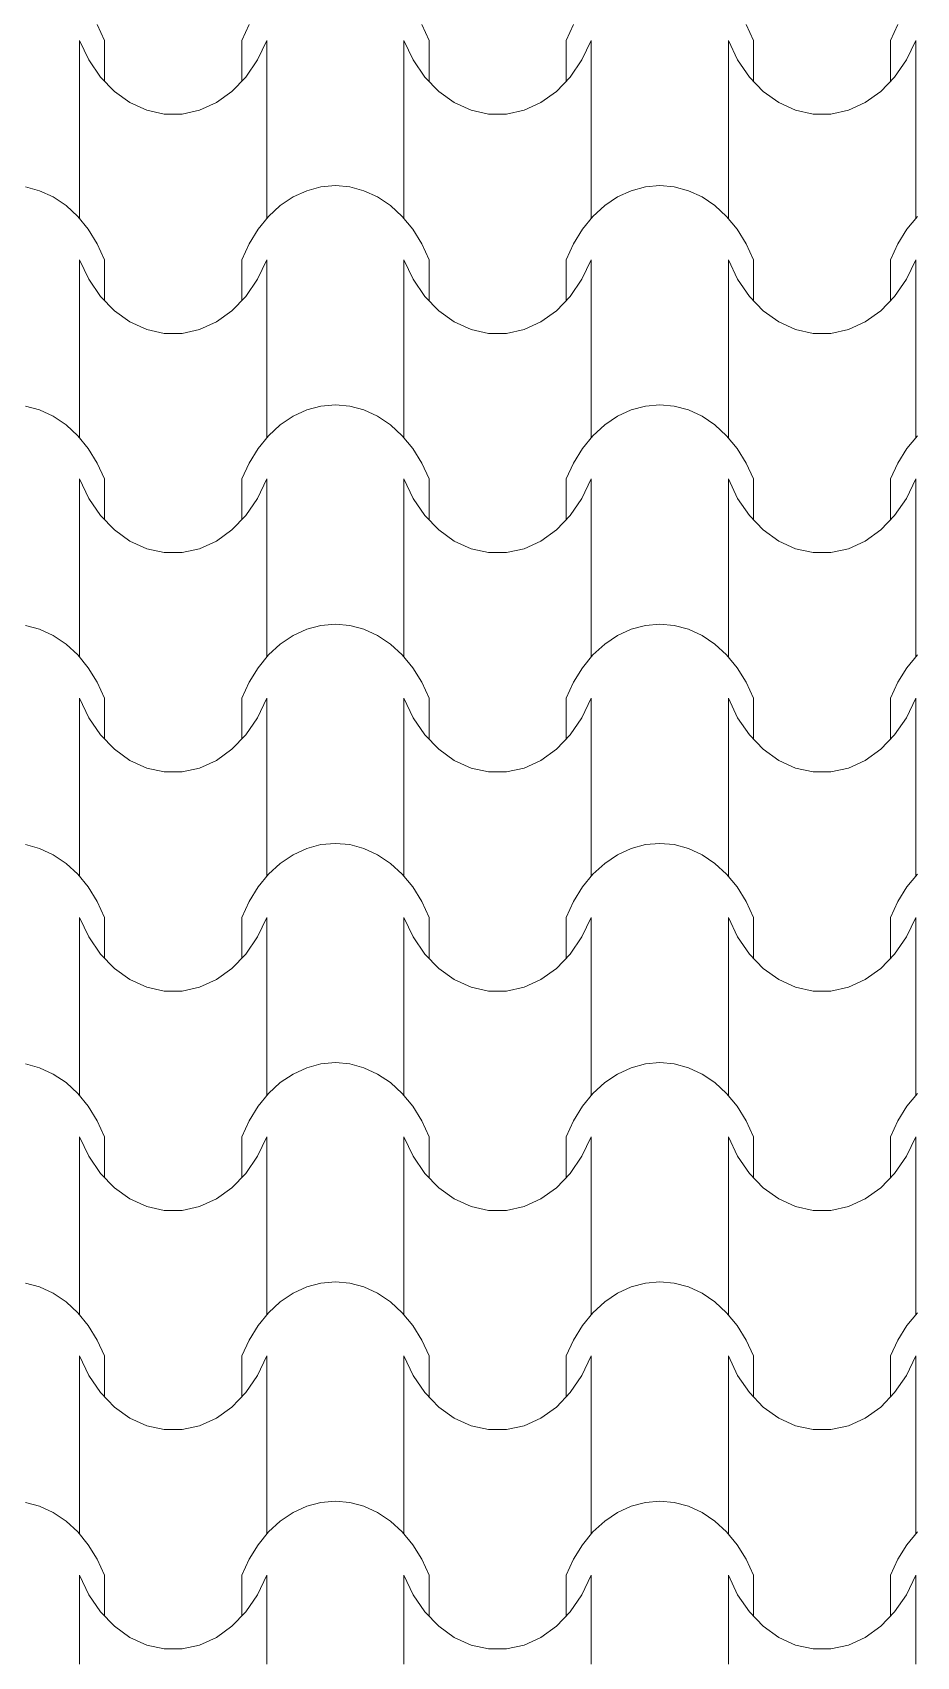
# Model space of a CAD drawing. Header units: millimetres. Extents: x 42452 to 2852333, y -419346 to 834876.
# Drawn here: x 2626026 to 2627867, y 662416 to 665796 of the extents above; entities that cross this region are included whole.
import ezdxf

# ---------------------------------------------------------------- set-up
doc = ezdxf.new("R2010")
doc.units = ezdxf.units.MM
doc.layers.add('M-2 keramitin shtrixi_Ном._пера__21_Pen_No__1', color=7, linetype='Continuous', lineweight=15)
doc.layers.add('memar', color=7, linetype='Continuous', lineweight=25)

# ---------------------------------------------------------------- blocks, each defined once
blk = doc.blocks.new('*X17')
at = {"layer": 'M-2 keramitin shtrixi_Ном._пера__21_Pen_No__1', "color": 7, "linetype": 'Continuous', "lineweight": 15}
for p, q in [((-260178.2, -1354019.4), (-260162.9, -1354052.6)), ((-259877.4, -1354052.6), (-259862.1, -1354019.4)), ((-259502.6, -1354019.4), (-259487.4, -1354052.6)), ((-259201.8, -1354052.6), (-259186.5, -1354019.4)), ((-258827.1, -1354019.4), (-258811.8, -1354052.6)), ((-258526.3, -1354052.6), (-258511, -1354019.4)), ((-260215.2, -1354237.7), (-260215.2, -1354052.6)), ((-260195.9, -1354093.1), (-260215.2, -1354052.6)), ((-260162.9, -1354137.7), (-260162.9, -1354052.6)), ((-259877.4, -1354137.7), (-259877.4, -1354052.6)), ((-259825.1, -1354052.6), (-259844.5, -1354093.1)), ((-259825.1, -1354237.7), (-259825.1, -1354052.6)), ((-259539.6, -1354237.7), (-259539.6, -1354052.6)), ((-259520.3, -1354093.1), (-259539.6, -1354052.6)), ((-259487.4, -1354137.7), (-259487.4, -1354052.6)), ((-259201.8, -1354137.7), (-259201.8, -1354052.6)), ((-259149.6, -1354052.6), (-259168.9, -1354093.1)), ((-259149.6, -1354237.7), (-259149.6, -1354052.6)), ((-258864.1, -1354237.7), (-258864.1, -1354052.6)), ((-258844.7, -1354093.1), (-258864.1, -1354052.6)), ((-258811.8, -1354137.7), (-258811.8, -1354052.6)), ((-258526.3, -1354137.7), (-258526.3, -1354052.6)), ((-258474, -1354052.6), (-258493.3, -1354093.1)), ((-258474, -1354237.7), (-258474, -1354052.6)), ((-260171.4, -1354128.8), (-260195.9, -1354093.1)), ((-259844.5, -1354093.1), (-259868.9, -1354128.8)), ((-259495.9, -1354128.8), (-259520.3, -1354093.1)), ((-259168.9, -1354093.1), (-259193.3, -1354128.8)), ((-258820.3, -1354128.8), (-258844.7, -1354093.1)), ((-258493.3, -1354093.1), (-258517.8, -1354128.8)), ((-260142.6, -1354158.8), (-260171.4, -1354128.8)), ((-260110.3, -1354182), (-260142.6, -1354158.8)), ((-259897.7, -1354158.8), (-259930, -1354182)), ((-259868.9, -1354128.8), (-259897.7, -1354158.8)), ((-259467.1, -1354158.8), (-259495.9, -1354128.8)), ((-259434.7, -1354182), (-259467.1, -1354158.8)), ((-259222.1, -1354158.8), (-259254.5, -1354182)), ((-259193.3, -1354128.8), (-259222.1, -1354158.8)), ((-258791.5, -1354158.8), (-258820.3, -1354128.8)), ((-258759.1, -1354182), (-258791.5, -1354158.8)), ((-258546.6, -1354158.8), (-258578.9, -1354182)), ((-258517.8, -1354128.8), (-258546.6, -1354158.8)), ((-260075.3, -1354197.9), (-260110.3, -1354182)), ((-259930, -1354182), (-259965, -1354197.9)), ((-259399.7, -1354197.9), (-259434.7, -1354182)), ((-259254.5, -1354182), (-259289.5, -1354197.9)), ((-258724.2, -1354197.9), (-258759.1, -1354182)), ((-258578.9, -1354182), (-258613.9, -1354197.9)), ((-260038.7, -1354205.9), (-260075.3, -1354197.9)), ((-260020.2, -1354205.9), (-260038.7, -1354205.9)), ((-260001.6, -1354205.9), (-260020.2, -1354205.9)), ((-259965, -1354197.9), (-260001.6, -1354205.9)), ((-259363.2, -1354205.9), (-259399.7, -1354197.9)), ((-259344.6, -1354205.9), (-259363.2, -1354205.9)), ((-259326, -1354205.9), (-259344.6, -1354205.9)), ((-259289.5, -1354197.9), (-259326, -1354205.9)), ((-258687.6, -1354205.9), (-258724.2, -1354197.9)), ((-258669, -1354205.9), (-258687.6, -1354205.9)), ((-258650.5, -1354205.9), (-258669, -1354205.9)), ((-258613.9, -1354197.9), (-258650.5, -1354205.9)), ((-260215.2, -1354422.8), (-260215.2, -1354237.7)), ((-259825.1, -1354422.8), (-259825.1, -1354237.7)), ((-259539.6, -1354422.8), (-259539.6, -1354237.7)), ((-259149.6, -1354422.8), (-259149.6, -1354237.7)), ((-258864.1, -1354422.8), (-258864.1, -1354237.7)), ((-258474, -1354422.8), (-258474, -1354237.7)), ((-260327.8, -1354357.3), (-260298.3, -1354365.3)), ((-259742, -1354365.3), (-259712.5, -1354357.3)), ((-259712.5, -1354357.3), (-259682.4, -1354354.6)), ((-259682.4, -1354354.6), (-259652.3, -1354357.3)), ((-259652.3, -1354357.3), (-259622.8, -1354365.3)), ((-259066.4, -1354365.3), (-259036.9, -1354357.3)), ((-259036.9, -1354357.3), (-259006.8, -1354354.6)), ((-259006.8, -1354354.6), (-258976.7, -1354357.3)), ((-258976.7, -1354357.3), (-258947.2, -1354365.3)), ((-260298.3, -1354365.3), (-260269.9, -1354378.4)), ((-260269.9, -1354378.4), (-260243.3, -1354396.3)), ((-260243.3, -1354396.3), (-260218.8, -1354418.9)), ((-259821.5, -1354418.9), (-259797.1, -1354396.3)), ((-259797.1, -1354396.3), (-259770.4, -1354378.4)), ((-259770.4, -1354378.4), (-259742, -1354365.3)), ((-259622.8, -1354365.3), (-259594.4, -1354378.4)), ((-259594.4, -1354378.4), (-259567.7, -1354396.3)), ((-259567.7, -1354396.3), (-259543.2, -1354418.9)), ((-259146, -1354418.9), (-259121.5, -1354396.3)), ((-259121.5, -1354396.3), (-259094.8, -1354378.4)), ((-259094.8, -1354378.4), (-259066.4, -1354365.3)), ((-258947.2, -1354365.3), (-258918.8, -1354378.4)), ((-258918.8, -1354378.4), (-258892.1, -1354396.3)), ((-258892.1, -1354396.3), (-258867.6, -1354418.9)), ((-260218.8, -1354418.9), (-260196.9, -1354445.5)), ((-259843.4, -1354445.5), (-259821.5, -1354418.9)), ((-259543.2, -1354418.9), (-259521.4, -1354445.5)), ((-259167.8, -1354445.5), (-259146, -1354418.9)), ((-258867.6, -1354418.9), (-258845.8, -1354445.5)), ((-258492.2, -1354445.5), (-258470.4, -1354418.9)), ((-260196.9, -1354445.5), (-260178.2, -1354475.7)), ((-259862.1, -1354475.7), (-259843.4, -1354445.5)), ((-259521.4, -1354445.5), (-259502.6, -1354475.7)), ((-259186.5, -1354475.7), (-259167.8, -1354445.5)), ((-258845.8, -1354445.5), (-258827.1, -1354475.7)), ((-258511, -1354475.7), (-258492.2, -1354445.5)), ((-260178.2, -1354475.7), (-260162.9, -1354509)), ((-259877.4, -1354509), (-259862.1, -1354475.7)), ((-259502.6, -1354475.7), (-259487.4, -1354509)), ((-259201.8, -1354509), (-259186.5, -1354475.7)), ((-258827.1, -1354475.7), (-258811.8, -1354509)), ((-258526.3, -1354509), (-258511, -1354475.7)), ((-260215.2, -1354694), (-260215.2, -1354509)), ((-260195.9, -1354549.5), (-260215.2, -1354509)), ((-260162.9, -1354594), (-260162.9, -1354509)), ((-259877.4, -1354594), (-259877.4, -1354509)), ((-259825.1, -1354509), (-259844.5, -1354549.5)), ((-259825.1, -1354694), (-259825.1, -1354509)), ((-259539.6, -1354694), (-259539.6, -1354509)), ((-259520.3, -1354549.5), (-259539.6, -1354509)), ((-259487.4, -1354594), (-259487.4, -1354509)), ((-259201.8, -1354594), (-259201.8, -1354509)), ((-259149.6, -1354509), (-259168.9, -1354549.5)), ((-259149.6, -1354694), (-259149.6, -1354509)), ((-258864.1, -1354694), (-258864.1, -1354509)), ((-258844.7, -1354549.5), (-258864.1, -1354509)), ((-258811.8, -1354594), (-258811.8, -1354509)), ((-258526.3, -1354594), (-258526.3, -1354509)), ((-258474, -1354509), (-258493.3, -1354549.5)), ((-258474, -1354694), (-258474, -1354509)), ((-260171.4, -1354585.2), (-260195.9, -1354549.5)), ((-259844.5, -1354549.5), (-259868.9, -1354585.2)), ((-259495.9, -1354585.2), (-259520.3, -1354549.5)), ((-259168.9, -1354549.5), (-259193.3, -1354585.2)), ((-258820.3, -1354585.2), (-258844.7, -1354549.5)), ((-258493.3, -1354549.5), (-258517.8, -1354585.2)), ((-260142.6, -1354615.1), (-260171.4, -1354585.2)), ((-259868.9, -1354585.2), (-259897.7, -1354615.1)), ((-259467.1, -1354615.1), (-259495.9, -1354585.2)), ((-259193.3, -1354585.2), (-259222.1, -1354615.1)), ((-258791.5, -1354615.1), (-258820.3, -1354585.2)), ((-258517.8, -1354585.2), (-258546.6, -1354615.1)), ((-260110.3, -1354638.3), (-260142.6, -1354615.1)), ((-259897.7, -1354615.1), (-259930, -1354638.3)), ((-259434.7, -1354638.3), (-259467.1, -1354615.1)), ((-259222.1, -1354615.1), (-259254.5, -1354638.3)), ((-258759.1, -1354638.3), (-258791.5, -1354615.1)), ((-258546.6, -1354615.1), (-258578.9, -1354638.3)), ((-260075.3, -1354654.2), (-260110.3, -1354638.3)), ((-260038.7, -1354662.3), (-260075.3, -1354654.2)), ((-260020.2, -1354662.3), (-260038.7, -1354662.3)), ((-260001.6, -1354662.3), (-260020.2, -1354662.3)), ((-259965, -1354654.2), (-260001.6, -1354662.3)), ((-259930, -1354638.3), (-259965, -1354654.2)), ((-259399.7, -1354654.2), (-259434.7, -1354638.3)), ((-259363.2, -1354662.3), (-259399.7, -1354654.2)), ((-259344.6, -1354662.3), (-259363.2, -1354662.3)), ((-259326, -1354662.3), (-259344.6, -1354662.3)), ((-259289.5, -1354654.2), (-259326, -1354662.3)), ((-259254.5, -1354638.3), (-259289.5, -1354654.2)), ((-258724.2, -1354654.2), (-258759.1, -1354638.3)), ((-258687.6, -1354662.3), (-258724.2, -1354654.2)), ((-258669, -1354662.3), (-258687.6, -1354662.3)), ((-258650.5, -1354662.3), (-258669, -1354662.3)), ((-258613.9, -1354654.2), (-258650.5, -1354662.3)), ((-258578.9, -1354638.3), (-258613.9, -1354654.2)), ((-260215.2, -1354879.1), (-260215.2, -1354694)), ((-259825.1, -1354879.1), (-259825.1, -1354694)), ((-259539.6, -1354879.1), (-259539.6, -1354694)), ((-259149.6, -1354879.1), (-259149.6, -1354694)), ((-258864.1, -1354879.1), (-258864.1, -1354694)), ((-258474, -1354879.1), (-258474, -1354694)), ((-260327.8, -1354813.7), (-260298.3, -1354821.6)), ((-260298.3, -1354821.6), (-260269.9, -1354834.7)), ((-260269.9, -1354834.7), (-260243.3, -1354852.7)), ((-259797.1, -1354852.7), (-259770.4, -1354834.7)), ((-259770.4, -1354834.7), (-259742, -1354821.6)), ((-259742, -1354821.6), (-259712.5, -1354813.7)), ((-259712.5, -1354813.7), (-259682.4, -1354811)), ((-259682.4, -1354811), (-259652.3, -1354813.7)), ((-259652.3, -1354813.7), (-259622.8, -1354821.6)), ((-259622.8, -1354821.6), (-259594.4, -1354834.7)), ((-259594.4, -1354834.7), (-259567.7, -1354852.7)), ((-259121.5, -1354852.7), (-259094.8, -1354834.7)), ((-259094.8, -1354834.7), (-259066.4, -1354821.6)), ((-259066.4, -1354821.6), (-259036.9, -1354813.7)), ((-259036.9, -1354813.7), (-259006.8, -1354811)), ((-259006.8, -1354811), (-258976.7, -1354813.7)), ((-258976.7, -1354813.7), (-258947.2, -1354821.6)), ((-258947.2, -1354821.6), (-258918.8, -1354834.7)), ((-258918.8, -1354834.7), (-258892.1, -1354852.7)), ((-260243.3, -1354852.7), (-260218.8, -1354875.2)), ((-259821.5, -1354875.2), (-259797.1, -1354852.7)), ((-259567.7, -1354852.7), (-259543.2, -1354875.2)), ((-259146, -1354875.2), (-259121.5, -1354852.7)), ((-258892.1, -1354852.7), (-258867.6, -1354875.2)), ((-260218.8, -1354875.2), (-260196.9, -1354901.8)), ((-260196.9, -1354901.8), (-260178.2, -1354932.1)), ((-259862.1, -1354932.1), (-259843.4, -1354901.8)), ((-259843.4, -1354901.8), (-259821.5, -1354875.2)), ((-259543.2, -1354875.2), (-259521.4, -1354901.8)), ((-259521.4, -1354901.8), (-259502.6, -1354932.1)), ((-259186.5, -1354932.1), (-259167.8, -1354901.8)), ((-259167.8, -1354901.8), (-259146, -1354875.2)), ((-258867.6, -1354875.2), (-258845.8, -1354901.8)), ((-258845.8, -1354901.8), (-258827.1, -1354932.1)), ((-258511, -1354932.1), (-258492.2, -1354901.8)), ((-258492.2, -1354901.8), (-258470.4, -1354875.2)), ((-260178.2, -1354932.1), (-260162.9, -1354965.3)), ((-259877.4, -1354965.3), (-259862.1, -1354932.1)), ((-259502.6, -1354932.1), (-259487.4, -1354965.3)), ((-259201.8, -1354965.3), (-259186.5, -1354932.1)), ((-258827.1, -1354932.1), (-258811.8, -1354965.3)), ((-258526.3, -1354965.3), (-258511, -1354932.1)), ((-260215.2, -1355150.4), (-260215.2, -1354965.3)), ((-260195.9, -1355005.8), (-260215.2, -1354965.3)), ((-260162.9, -1355050.4), (-260162.9, -1354965.3)), ((-259877.4, -1355050.4), (-259877.4, -1354965.3)), ((-259825.1, -1354965.3), (-259844.5, -1355005.8)), ((-259825.1, -1355150.4), (-259825.1, -1354965.3)), ((-259539.6, -1355150.4), (-259539.6, -1354965.3)), ((-259520.3, -1355005.8), (-259539.6, -1354965.3)), ((-259487.4, -1355050.4), (-259487.4, -1354965.3)), ((-259201.8, -1355050.4), (-259201.8, -1354965.3)), ((-259149.6, -1354965.3), (-259168.9, -1355005.8)), ((-259149.6, -1355150.4), (-259149.6, -1354965.3)), ((-258864.1, -1355150.4), (-258864.1, -1354965.3)), ((-258844.7, -1355005.8), (-258864.1, -1354965.3)), ((-258811.8, -1355050.4), (-258811.8, -1354965.3)), ((-258526.3, -1355050.4), (-258526.3, -1354965.3)), ((-258474, -1354965.3), (-258493.3, -1355005.8)), ((-258474, -1355150.4), (-258474, -1354965.3)), ((-260171.4, -1355041.5), (-260195.9, -1355005.8)), ((-259844.5, -1355005.8), (-259868.9, -1355041.5)), ((-259495.9, -1355041.5), (-259520.3, -1355005.8)), ((-259168.9, -1355005.8), (-259193.3, -1355041.5)), ((-258820.3, -1355041.5), (-258844.7, -1355005.8)), ((-258493.3, -1355005.8), (-258517.8, -1355041.5)), ((-260142.6, -1355071.5), (-260171.4, -1355041.5)), ((-260110.3, -1355094.7), (-260142.6, -1355071.5)), ((-259897.7, -1355071.5), (-259930, -1355094.7)), ((-259868.9, -1355041.5), (-259897.7, -1355071.5)), ((-259467.1, -1355071.5), (-259495.9, -1355041.5)), ((-259434.7, -1355094.7), (-259467.1, -1355071.5)), ((-259222.1, -1355071.5), (-259254.5, -1355094.7)), ((-259193.3, -1355041.5), (-259222.1, -1355071.5)), ((-258791.5, -1355071.5), (-258820.3, -1355041.5)), ((-258759.1, -1355094.7), (-258791.5, -1355071.5)), ((-258546.6, -1355071.5), (-258578.9, -1355094.7)), ((-258517.8, -1355041.5), (-258546.6, -1355071.5)), ((-260075.3, -1355110.6), (-260110.3, -1355094.7)), ((-259930, -1355094.7), (-259965, -1355110.6)), ((-259399.7, -1355110.6), (-259434.7, -1355094.7)), ((-259254.5, -1355094.7), (-259289.5, -1355110.6)), ((-258724.2, -1355110.6), (-258759.1, -1355094.7)), ((-258578.9, -1355094.7), (-258613.9, -1355110.6)), ((-260038.7, -1355118.6), (-260075.3, -1355110.6)), ((-260020.2, -1355118.6), (-260038.7, -1355118.6)), ((-260001.6, -1355118.6), (-260020.2, -1355118.6)), ((-259965, -1355110.6), (-260001.6, -1355118.6)), ((-259363.2, -1355118.6), (-259399.7, -1355110.6)), ((-259344.6, -1355118.6), (-259363.2, -1355118.6)), ((-259326, -1355118.6), (-259344.6, -1355118.6)), ((-259289.5, -1355110.6), (-259326, -1355118.6)), ((-258687.6, -1355118.6), (-258724.2, -1355110.6)), ((-258669, -1355118.6), (-258687.6, -1355118.6)), ((-258650.5, -1355118.6), (-258669, -1355118.6)), ((-258613.9, -1355110.6), (-258650.5, -1355118.6)), ((-260215.2, -1355335.5), (-260215.2, -1355150.4)), ((-259825.1, -1355335.5), (-259825.1, -1355150.4)), ((-259539.6, -1355335.5), (-259539.6, -1355150.4)), ((-259149.6, -1355335.5), (-259149.6, -1355150.4)), ((-258864.1, -1355335.5), (-258864.1, -1355150.4)), ((-258474, -1355335.5), (-258474, -1355150.4)), ((-260327.8, -1355270), (-260298.3, -1355278)), ((-259742, -1355278), (-259712.5, -1355270)), ((-259712.5, -1355270), (-259682.4, -1355267.3)), ((-259682.4, -1355267.3), (-259652.3, -1355270)), ((-259652.3, -1355270), (-259622.8, -1355278)), ((-259066.4, -1355278), (-259036.9, -1355270)), ((-259036.9, -1355270), (-259006.8, -1355267.3)), ((-259006.8, -1355267.3), (-258976.7, -1355270)), ((-258976.7, -1355270), (-258947.2, -1355278)), ((-260298.3, -1355278), (-260269.9, -1355291.1)), ((-260269.9, -1355291.1), (-260243.3, -1355309)), ((-260243.3, -1355309), (-260218.8, -1355331.6)), ((-259821.5, -1355331.6), (-259797.1, -1355309)), ((-259797.1, -1355309), (-259770.4, -1355291.1)), ((-259770.4, -1355291.1), (-259742, -1355278)), ((-259622.8, -1355278), (-259594.4, -1355291.1)), ((-259594.4, -1355291.1), (-259567.7, -1355309)), ((-259567.7, -1355309), (-259543.2, -1355331.6)), ((-259146, -1355331.6), (-259121.5, -1355309)), ((-259121.5, -1355309), (-259094.8, -1355291.1)), ((-259094.8, -1355291.1), (-259066.4, -1355278)), ((-258947.2, -1355278), (-258918.8, -1355291.1)), ((-258918.8, -1355291.1), (-258892.1, -1355309)), ((-258892.1, -1355309), (-258867.6, -1355331.6)), ((-260218.8, -1355331.6), (-260196.9, -1355358.2)), ((-259843.4, -1355358.2), (-259821.5, -1355331.6)), ((-259543.2, -1355331.6), (-259521.4, -1355358.2)), ((-259167.8, -1355358.2), (-259146, -1355331.6)), ((-258867.6, -1355331.6), (-258845.8, -1355358.2)), ((-258492.2, -1355358.2), (-258470.4, -1355331.6)), ((-260196.9, -1355358.2), (-260178.2, -1355388.4)), ((-259862.1, -1355388.4), (-259843.4, -1355358.2)), ((-259521.4, -1355358.2), (-259502.6, -1355388.4)), ((-259186.5, -1355388.4), (-259167.8, -1355358.2)), ((-258845.8, -1355358.2), (-258827.1, -1355388.4)), ((-258511, -1355388.4), (-258492.2, -1355358.2)), ((-260178.2, -1355388.4), (-260162.9, -1355421.7)), ((-259877.4, -1355421.7), (-259862.1, -1355388.4)), ((-259502.6, -1355388.4), (-259487.4, -1355421.7)), ((-259201.8, -1355421.7), (-259186.5, -1355388.4)), ((-258827.1, -1355388.4), (-258811.8, -1355421.7)), ((-258526.3, -1355421.7), (-258511, -1355388.4)), ((-260215.2, -1355606.7), (-260215.2, -1355421.7)), ((-260195.9, -1355462.2), (-260215.2, -1355421.7)), ((-260162.9, -1355506.7), (-260162.9, -1355421.7)), ((-259877.4, -1355506.7), (-259877.4, -1355421.7)), ((-259825.1, -1355421.7), (-259844.5, -1355462.2)), ((-259825.1, -1355606.7), (-259825.1, -1355421.7)), ((-259539.6, -1355606.7), (-259539.6, -1355421.7)), ((-259520.3, -1355462.2), (-259539.6, -1355421.7)), ((-259487.4, -1355506.7), (-259487.4, -1355421.7)), ((-259201.8, -1355506.7), (-259201.8, -1355421.7)), ((-259149.6, -1355421.7), (-259168.9, -1355462.2)), ((-259149.6, -1355606.7), (-259149.6, -1355421.7)), ((-258864.1, -1355606.7), (-258864.1, -1355421.7)), ((-258844.7, -1355462.2), (-258864.1, -1355421.7)), ((-258811.8, -1355506.7), (-258811.8, -1355421.7)), ((-258526.3, -1355506.7), (-258526.3, -1355421.7)), ((-258474, -1355421.7), (-258493.3, -1355462.2)), ((-258474, -1355606.7), (-258474, -1355421.7)), ((-260171.4, -1355497.9), (-260195.9, -1355462.2)), ((-259844.5, -1355462.2), (-259868.9, -1355497.9)), ((-259495.9, -1355497.9), (-259520.3, -1355462.2)), ((-259168.9, -1355462.2), (-259193.3, -1355497.9)), ((-258820.3, -1355497.9), (-258844.7, -1355462.2)), ((-258493.3, -1355462.2), (-258517.8, -1355497.9)), ((-260142.6, -1355527.8), (-260171.4, -1355497.9)), ((-259868.9, -1355497.9), (-259897.7, -1355527.8)), ((-259467.1, -1355527.8), (-259495.9, -1355497.9)), ((-259193.3, -1355497.9), (-259222.1, -1355527.8)), ((-258791.5, -1355527.8), (-258820.3, -1355497.9)), ((-258517.8, -1355497.9), (-258546.6, -1355527.8)), ((-260110.3, -1355551), (-260142.6, -1355527.8)), ((-259897.7, -1355527.8), (-259930, -1355551)), ((-259434.7, -1355551), (-259467.1, -1355527.8)), ((-259222.1, -1355527.8), (-259254.5, -1355551)), ((-258759.1, -1355551), (-258791.5, -1355527.8)), ((-258546.6, -1355527.8), (-258578.9, -1355551)), ((-260075.3, -1355566.9), (-260110.3, -1355551)), ((-260038.7, -1355575), (-260075.3, -1355566.9)), ((-260020.2, -1355575), (-260038.7, -1355575)), ((-260001.6, -1355575), (-260020.2, -1355575)), ((-259965, -1355566.9), (-260001.6, -1355575)), ((-259930, -1355551), (-259965, -1355566.9)), ((-259399.7, -1355566.9), (-259434.7, -1355551)), ((-259363.2, -1355575), (-259399.7, -1355566.9)), ((-259344.6, -1355575), (-259363.2, -1355575)), ((-259326, -1355575), (-259344.6, -1355575)), ((-259289.5, -1355566.9), (-259326, -1355575)), ((-259254.5, -1355551), (-259289.5, -1355566.9)), ((-258724.2, -1355566.9), (-258759.1, -1355551)), ((-258687.6, -1355575), (-258724.2, -1355566.9)), ((-258669, -1355575), (-258687.6, -1355575)), ((-258650.5, -1355575), (-258669, -1355575)), ((-258613.9, -1355566.9), (-258650.5, -1355575)), ((-258578.9, -1355551), (-258613.9, -1355566.9)), ((-260215.2, -1355791.8), (-260215.2, -1355606.7)), ((-259825.1, -1355791.8), (-259825.1, -1355606.7)), ((-259539.6, -1355791.8), (-259539.6, -1355606.7)), ((-259149.6, -1355791.8), (-259149.6, -1355606.7)), ((-258864.1, -1355791.8), (-258864.1, -1355606.7)), ((-258474, -1355791.8), (-258474, -1355606.7)), ((-260327.8, -1355726.4), (-260298.3, -1355734.3)), ((-260298.3, -1355734.3), (-260269.9, -1355747.4)), ((-260269.9, -1355747.4), (-260243.3, -1355765.4)), ((-259797.1, -1355765.4), (-259770.4, -1355747.4)), ((-259770.4, -1355747.4), (-259742, -1355734.3)), ((-259742, -1355734.3), (-259712.5, -1355726.4)), ((-259712.5, -1355726.4), (-259682.4, -1355723.7)), ((-259682.4, -1355723.7), (-259652.3, -1355726.4)), ((-259652.3, -1355726.4), (-259622.8, -1355734.3)), ((-259622.8, -1355734.3), (-259594.4, -1355747.4)), ((-259594.4, -1355747.4), (-259567.7, -1355765.4)), ((-259121.5, -1355765.4), (-259094.8, -1355747.4)), ((-259094.8, -1355747.4), (-259066.4, -1355734.3)), ((-259066.4, -1355734.3), (-259036.9, -1355726.4)), ((-259036.9, -1355726.4), (-259006.8, -1355723.7)), ((-259006.8, -1355723.7), (-258976.7, -1355726.4)), ((-258976.7, -1355726.4), (-258947.2, -1355734.3)), ((-258947.2, -1355734.3), (-258918.8, -1355747.4)), ((-258918.8, -1355747.4), (-258892.1, -1355765.4)), ((-260243.3, -1355765.4), (-260218.8, -1355787.9)), ((-259821.5, -1355787.9), (-259797.1, -1355765.4)), ((-259567.7, -1355765.4), (-259543.2, -1355787.9)), ((-259146, -1355787.9), (-259121.5, -1355765.4)), ((-258892.1, -1355765.4), (-258867.6, -1355787.9)), ((-260218.8, -1355787.9), (-260196.9, -1355814.5)), ((-260196.9, -1355814.5), (-260178.2, -1355844.8)), ((-259862.1, -1355844.8), (-259843.4, -1355814.5)), ((-259843.4, -1355814.5), (-259821.5, -1355787.9)), ((-259543.2, -1355787.9), (-259521.4, -1355814.5)), ((-259521.4, -1355814.5), (-259502.6, -1355844.8)), ((-259186.5, -1355844.8), (-259167.8, -1355814.5)), ((-259167.8, -1355814.5), (-259146, -1355787.9)), ((-258867.6, -1355787.9), (-258845.8, -1355814.5)), ((-258845.8, -1355814.5), (-258827.1, -1355844.8)), ((-258511, -1355844.8), (-258492.2, -1355814.5)), ((-258492.2, -1355814.5), (-258470.4, -1355787.9)), ((-260178.2, -1355844.8), (-260162.9, -1355878)), ((-259877.4, -1355878), (-259862.1, -1355844.8)), ((-259502.6, -1355844.8), (-259487.4, -1355878)), ((-259201.8, -1355878), (-259186.5, -1355844.8)), ((-258827.1, -1355844.8), (-258811.8, -1355878)), ((-258526.3, -1355878), (-258511, -1355844.8)), ((-260215.2, -1356063.1), (-260215.2, -1355878)), ((-260195.9, -1355918.5), (-260215.2, -1355878)), ((-260162.9, -1355963.1), (-260162.9, -1355878)), ((-259877.4, -1355963.1), (-259877.4, -1355878)), ((-259825.1, -1355878), (-259844.5, -1355918.5)), ((-259825.1, -1356063.1), (-259825.1, -1355878)), ((-259539.6, -1356063.1), (-259539.6, -1355878)), ((-259520.3, -1355918.5), (-259539.6, -1355878)), ((-259487.4, -1355963.1), (-259487.4, -1355878)), ((-259201.8, -1355963.1), (-259201.8, -1355878)), ((-259149.6, -1355878), (-259168.9, -1355918.5)), ((-259149.6, -1356063.1), (-259149.6, -1355878)), ((-258864.1, -1356063.1), (-258864.1, -1355878)), ((-258844.7, -1355918.5), (-258864.1, -1355878)), ((-258811.8, -1355963.1), (-258811.8, -1355878)), ((-258526.3, -1355963.1), (-258526.3, -1355878)), ((-258474, -1355878), (-258493.3, -1355918.5)), ((-258474, -1356063.1), (-258474, -1355878)), ((-260171.4, -1355954.2), (-260195.9, -1355918.5)), ((-259844.5, -1355918.5), (-259868.9, -1355954.2)), ((-259495.9, -1355954.2), (-259520.3, -1355918.5)), ((-259168.9, -1355918.5), (-259193.3, -1355954.2)), ((-258820.3, -1355954.2), (-258844.7, -1355918.5)), ((-258493.3, -1355918.5), (-258517.8, -1355954.2)), ((-260142.6, -1355984.2), (-260171.4, -1355954.2)), ((-260110.3, -1356007.4), (-260142.6, -1355984.2)), ((-259897.7, -1355984.2), (-259930, -1356007.4)), ((-259868.9, -1355954.2), (-259897.7, -1355984.2)), ((-259467.1, -1355984.2), (-259495.9, -1355954.2)), ((-259434.7, -1356007.4), (-259467.1, -1355984.2)), ((-259222.1, -1355984.2), (-259254.5, -1356007.4)), ((-259193.3, -1355954.2), (-259222.1, -1355984.2)), ((-258791.5, -1355984.2), (-258820.3, -1355954.2)), ((-258759.1, -1356007.4), (-258791.5, -1355984.2)), ((-258546.6, -1355984.2), (-258578.9, -1356007.4)), ((-258517.8, -1355954.2), (-258546.6, -1355984.2)), ((-260075.3, -1356023.3), (-260110.3, -1356007.4)), ((-259930, -1356007.4), (-259965, -1356023.3)), ((-259399.7, -1356023.3), (-259434.7, -1356007.4)), ((-259254.5, -1356007.4), (-259289.5, -1356023.3)), ((-258724.2, -1356023.3), (-258759.1, -1356007.4)), ((-258578.9, -1356007.4), (-258613.9, -1356023.3)), ((-260038.7, -1356031.3), (-260075.3, -1356023.3)), ((-260020.2, -1356031.3), (-260038.7, -1356031.3)), ((-260001.6, -1356031.3), (-260020.2, -1356031.3)), ((-259965, -1356023.3), (-260001.6, -1356031.3)), ((-259363.2, -1356031.3), (-259399.7, -1356023.3)), ((-259344.6, -1356031.3), (-259363.2, -1356031.3)), ((-259326, -1356031.3), (-259344.6, -1356031.3)), ((-259289.5, -1356023.3), (-259326, -1356031.3)), ((-258687.6, -1356031.3), (-258724.2, -1356023.3)), ((-258669, -1356031.3), (-258687.6, -1356031.3)), ((-258650.5, -1356031.3), (-258669, -1356031.3)), ((-258613.9, -1356023.3), (-258650.5, -1356031.3)), ((-260215.2, -1356248.2), (-260215.2, -1356063.1)), ((-259825.1, -1356248.2), (-259825.1, -1356063.1)), ((-259539.6, -1356248.2), (-259539.6, -1356063.1)), ((-259149.6, -1356248.2), (-259149.6, -1356063.1)), ((-258864.1, -1356248.2), (-258864.1, -1356063.1)), ((-258474, -1356248.2), (-258474, -1356063.1)), ((-260327.8, -1356182.7), (-260298.3, -1356190.7)), ((-259742, -1356190.7), (-259712.5, -1356182.7)), ((-259712.5, -1356182.7), (-259682.4, -1356180)), ((-259682.4, -1356180), (-259652.3, -1356182.7)), ((-259652.3, -1356182.7), (-259622.8, -1356190.7)), ((-259066.4, -1356190.7), (-259036.9, -1356182.7)), ((-259036.9, -1356182.7), (-259006.8, -1356180)), ((-259006.8, -1356180), (-258976.7, -1356182.7)), ((-258976.7, -1356182.7), (-258947.2, -1356190.7)), ((-260298.3, -1356190.7), (-260269.9, -1356203.8)), ((-260269.9, -1356203.8), (-260243.3, -1356221.7)), ((-260243.3, -1356221.7), (-260218.8, -1356244.3)), ((-259821.5, -1356244.3), (-259797.1, -1356221.7)), ((-259797.1, -1356221.7), (-259770.4, -1356203.8)), ((-259770.4, -1356203.8), (-259742, -1356190.7)), ((-259622.8, -1356190.7), (-259594.4, -1356203.8)), ((-259594.4, -1356203.8), (-259567.7, -1356221.7)), ((-259567.7, -1356221.7), (-259543.2, -1356244.3)), ((-259146, -1356244.3), (-259121.5, -1356221.7)), ((-259121.5, -1356221.7), (-259094.8, -1356203.8)), ((-259094.8, -1356203.8), (-259066.4, -1356190.7)), ((-258947.2, -1356190.7), (-258918.8, -1356203.8)), ((-258918.8, -1356203.8), (-258892.1, -1356221.7)), ((-258892.1, -1356221.7), (-258867.6, -1356244.3)), ((-260218.8, -1356244.3), (-260196.9, -1356270.9)), ((-259843.4, -1356270.9), (-259821.5, -1356244.3)), ((-259543.2, -1356244.3), (-259521.4, -1356270.9)), ((-259167.8, -1356270.9), (-259146, -1356244.3)), ((-258867.6, -1356244.3), (-258845.8, -1356270.9)), ((-258492.2, -1356270.9), (-258470.4, -1356244.3)), ((-260196.9, -1356270.9), (-260178.2, -1356301.1)), ((-259862.1, -1356301.1), (-259843.4, -1356270.9)), ((-259521.4, -1356270.9), (-259502.6, -1356301.1)), ((-259186.5, -1356301.1), (-259167.8, -1356270.9)), ((-258845.8, -1356270.9), (-258827.1, -1356301.1)), ((-258511, -1356301.1), (-258492.2, -1356270.9)), ((-260178.2, -1356301.1), (-260162.9, -1356334.4)), ((-259877.4, -1356334.4), (-259862.1, -1356301.1)), ((-259502.6, -1356301.1), (-259487.4, -1356334.4)), ((-259201.8, -1356334.4), (-259186.5, -1356301.1)), ((-258827.1, -1356301.1), (-258811.8, -1356334.4)), ((-258526.3, -1356334.4), (-258511, -1356301.1)), ((-260215.2, -1356519.4), (-260215.2, -1356334.4)), ((-260195.9, -1356374.9), (-260215.2, -1356334.4)), ((-260162.9, -1356419.4), (-260162.9, -1356334.4)), ((-259877.4, -1356419.4), (-259877.4, -1356334.4)), ((-259825.1, -1356334.4), (-259844.5, -1356374.9)), ((-259825.1, -1356519.4), (-259825.1, -1356334.4)), ((-259539.6, -1356519.4), (-259539.6, -1356334.4)), ((-259520.3, -1356374.9), (-259539.6, -1356334.4)), ((-259487.4, -1356419.4), (-259487.4, -1356334.4)), ((-259201.8, -1356419.4), (-259201.8, -1356334.4)), ((-259149.6, -1356334.4), (-259168.9, -1356374.9)), ((-259149.6, -1356519.4), (-259149.6, -1356334.4)), ((-258864.1, -1356519.4), (-258864.1, -1356334.4)), ((-258844.7, -1356374.9), (-258864.1, -1356334.4)), ((-258811.8, -1356419.4), (-258811.8, -1356334.4)), ((-258526.3, -1356419.4), (-258526.3, -1356334.4)), ((-258474, -1356334.4), (-258493.3, -1356374.9)), ((-258474, -1356519.4), (-258474, -1356334.4)), ((-260171.4, -1356410.6), (-260195.9, -1356374.9)), ((-259844.5, -1356374.9), (-259868.9, -1356410.6)), ((-259495.9, -1356410.6), (-259520.3, -1356374.9)), ((-259168.9, -1356374.9), (-259193.3, -1356410.6)), ((-258820.3, -1356410.6), (-258844.7, -1356374.9)), ((-258493.3, -1356374.9), (-258517.8, -1356410.6)), ((-260142.6, -1356440.5), (-260171.4, -1356410.6)), ((-259868.9, -1356410.6), (-259897.7, -1356440.5)), ((-259467.1, -1356440.5), (-259495.9, -1356410.6)), ((-259193.3, -1356410.6), (-259222.1, -1356440.5)), ((-258791.5, -1356440.5), (-258820.3, -1356410.6)), ((-258517.8, -1356410.6), (-258546.6, -1356440.5)), ((-260110.3, -1356463.7), (-260142.6, -1356440.5)), ((-259897.7, -1356440.5), (-259930, -1356463.7)), ((-259434.7, -1356463.7), (-259467.1, -1356440.5)), ((-259222.1, -1356440.5), (-259254.5, -1356463.7)), ((-258759.1, -1356463.7), (-258791.5, -1356440.5)), ((-258546.6, -1356440.5), (-258578.9, -1356463.7)), ((-260075.3, -1356479.6), (-260110.3, -1356463.7)), ((-260038.7, -1356487.7), (-260075.3, -1356479.6)), ((-260020.2, -1356487.7), (-260038.7, -1356487.7)), ((-260001.6, -1356487.7), (-260020.2, -1356487.7)), ((-259965, -1356479.6), (-260001.6, -1356487.7)), ((-259930, -1356463.7), (-259965, -1356479.6)), ((-259399.7, -1356479.6), (-259434.7, -1356463.7)), ((-259363.2, -1356487.7), (-259399.7, -1356479.6)), ((-259344.6, -1356487.7), (-259363.2, -1356487.7)), ((-259326, -1356487.7), (-259344.6, -1356487.7)), ((-259289.5, -1356479.6), (-259326, -1356487.7)), ((-259254.5, -1356463.7), (-259289.5, -1356479.6)), ((-258724.2, -1356479.6), (-258759.1, -1356463.7)), ((-258687.6, -1356487.7), (-258724.2, -1356479.6)), ((-258669, -1356487.7), (-258687.6, -1356487.7)), ((-258650.5, -1356487.7), (-258669, -1356487.7)), ((-258613.9, -1356479.6), (-258650.5, -1356487.7)), ((-258578.9, -1356463.7), (-258613.9, -1356479.6)), ((-260215.2, -1356704.5), (-260215.2, -1356519.4)), ((-259825.1, -1356704.5), (-259825.1, -1356519.4)), ((-259539.6, -1356704.5), (-259539.6, -1356519.4)), ((-259149.6, -1356704.5), (-259149.6, -1356519.4)), ((-258864.1, -1356704.5), (-258864.1, -1356519.4)), ((-258474, -1356704.5), (-258474, -1356519.4)), ((-260327.8, -1356639.1), (-260298.3, -1356647)), ((-260298.3, -1356647), (-260269.9, -1356660.1)), ((-260269.9, -1356660.1), (-260243.3, -1356678.1)), ((-259797.1, -1356678.1), (-259770.4, -1356660.1)), ((-259770.4, -1356660.1), (-259742, -1356647)), ((-259742, -1356647), (-259712.5, -1356639.1)), ((-259712.5, -1356639.1), (-259682.4, -1356636.4)), ((-259682.4, -1356636.4), (-259652.3, -1356639.1)), ((-259652.3, -1356639.1), (-259622.8, -1356647)), ((-259622.8, -1356647), (-259594.4, -1356660.1)), ((-259594.4, -1356660.1), (-259567.7, -1356678.1)), ((-259121.5, -1356678.1), (-259094.8, -1356660.1)), ((-259094.8, -1356660.1), (-259066.4, -1356647)), ((-259066.4, -1356647), (-259036.9, -1356639.1)), ((-259036.9, -1356639.1), (-259006.8, -1356636.4)), ((-259006.8, -1356636.4), (-258976.7, -1356639.1)), ((-258976.7, -1356639.1), (-258947.2, -1356647)), ((-258947.2, -1356647), (-258918.8, -1356660.1)), ((-258918.8, -1356660.1), (-258892.1, -1356678.1)), ((-260243.3, -1356678.1), (-260218.8, -1356700.6)), ((-259821.5, -1356700.6), (-259797.1, -1356678.1)), ((-259567.7, -1356678.1), (-259543.2, -1356700.6)), ((-259146, -1356700.6), (-259121.5, -1356678.1)), ((-258892.1, -1356678.1), (-258867.6, -1356700.6)), ((-260218.8, -1356700.6), (-260196.9, -1356727.2)), ((-260196.9, -1356727.2), (-260178.2, -1356757.5)), ((-259862.1, -1356757.5), (-259843.4, -1356727.2)), ((-259843.4, -1356727.2), (-259821.5, -1356700.6)), ((-259543.2, -1356700.6), (-259521.4, -1356727.2)), ((-259521.4, -1356727.2), (-259502.6, -1356757.5)), ((-259186.5, -1356757.5), (-259167.8, -1356727.2)), ((-259167.8, -1356727.2), (-259146, -1356700.6)), ((-258867.6, -1356700.6), (-258845.8, -1356727.2)), ((-258845.8, -1356727.2), (-258827.1, -1356757.5)), ((-258511, -1356757.5), (-258492.2, -1356727.2)), ((-258492.2, -1356727.2), (-258470.4, -1356700.6)), ((-260178.2, -1356757.5), (-260162.9, -1356790.7)), ((-259877.4, -1356790.7), (-259862.1, -1356757.5)), ((-259502.6, -1356757.5), (-259487.4, -1356790.7)), ((-259201.8, -1356790.7), (-259186.5, -1356757.5)), ((-258827.1, -1356757.5), (-258811.8, -1356790.7)), ((-258526.3, -1356790.7), (-258511, -1356757.5)), ((-260215.2, -1356975.8), (-260215.2, -1356790.7)), ((-260195.9, -1356831.2), (-260215.2, -1356790.7)), ((-260162.9, -1356875.8), (-260162.9, -1356790.7)), ((-259877.4, -1356875.8), (-259877.4, -1356790.7)), ((-259825.1, -1356790.7), (-259844.5, -1356831.2)), ((-259825.1, -1356975.8), (-259825.1, -1356790.7)), ((-259539.6, -1356975.8), (-259539.6, -1356790.7)), ((-259520.3, -1356831.2), (-259539.6, -1356790.7)), ((-259487.4, -1356875.8), (-259487.4, -1356790.7)), ((-259201.8, -1356875.8), (-259201.8, -1356790.7)), ((-259149.6, -1356790.7), (-259168.9, -1356831.2)), ((-259149.6, -1356975.8), (-259149.6, -1356790.7)), ((-258864.1, -1356975.8), (-258864.1, -1356790.7)), ((-258844.7, -1356831.2), (-258864.1, -1356790.7)), ((-258811.8, -1356875.8), (-258811.8, -1356790.7)), ((-258526.3, -1356875.8), (-258526.3, -1356790.7)), ((-258474, -1356790.7), (-258493.3, -1356831.2)), ((-258474, -1356975.8), (-258474, -1356790.7)), ((-260171.4, -1356866.9), (-260195.9, -1356831.2)), ((-259844.5, -1356831.2), (-259868.9, -1356866.9)), ((-259495.9, -1356866.9), (-259520.3, -1356831.2)), ((-259168.9, -1356831.2), (-259193.3, -1356866.9)), ((-258820.3, -1356866.9), (-258844.7, -1356831.2)), ((-258493.3, -1356831.2), (-258517.8, -1356866.9)), ((-260142.6, -1356896.9), (-260171.4, -1356866.9)), ((-260110.3, -1356920.1), (-260142.6, -1356896.9)), ((-259897.7, -1356896.9), (-259930, -1356920.1)), ((-259868.9, -1356866.9), (-259897.7, -1356896.9)), ((-259467.1, -1356896.9), (-259495.9, -1356866.9)), ((-259434.7, -1356920.1), (-259467.1, -1356896.9)), ((-259222.1, -1356896.9), (-259254.5, -1356920.1)), ((-259193.3, -1356866.9), (-259222.1, -1356896.9)), ((-258791.5, -1356896.9), (-258820.3, -1356866.9)), ((-258759.1, -1356920.1), (-258791.5, -1356896.9)), ((-258546.6, -1356896.9), (-258578.9, -1356920.1)), ((-258517.8, -1356866.9), (-258546.6, -1356896.9)), ((-260075.3, -1356936), (-260110.3, -1356920.1)), ((-259930, -1356920.1), (-259965, -1356936)), ((-259399.7, -1356936), (-259434.7, -1356920.1)), ((-259254.5, -1356920.1), (-259289.5, -1356936)), ((-258724.2, -1356936), (-258759.1, -1356920.1)), ((-258578.9, -1356920.1), (-258613.9, -1356936)), ((-260038.7, -1356944), (-260075.3, -1356936)), ((-260020.2, -1356944), (-260038.7, -1356944)), ((-260001.6, -1356944), (-260020.2, -1356944)), ((-259965, -1356936), (-260001.6, -1356944)), ((-259363.2, -1356944), (-259399.7, -1356936)), ((-259344.6, -1356944), (-259363.2, -1356944)), ((-259326, -1356944), (-259344.6, -1356944)), ((-259289.5, -1356936), (-259326, -1356944)), ((-258687.6, -1356944), (-258724.2, -1356936)), ((-258669, -1356944), (-258687.6, -1356944)), ((-258650.5, -1356944), (-258669, -1356944)), ((-258613.9, -1356936), (-258650.5, -1356944)), ((-260215.2, -1357160.8), (-260215.2, -1356975.8)), ((-259825.1, -1357160.8), (-259825.1, -1356975.8)), ((-259539.6, -1357160.8), (-259539.6, -1356975.8)), ((-259149.6, -1357160.8), (-259149.6, -1356975.8)), ((-258864.1, -1357160.8), (-258864.1, -1356975.8)), ((-258474, -1357160.8), (-258474, -1356975.8)), ((-260327.8, -1357095.4), (-260298.3, -1357103.4)), ((-259742, -1357103.4), (-259712.5, -1357095.4)), ((-259712.5, -1357095.4), (-259682.4, -1357092.7)), ((-259682.4, -1357092.7), (-259652.3, -1357095.4)), ((-259652.3, -1357095.4), (-259622.8, -1357103.4)), ((-259066.4, -1357103.4), (-259036.9, -1357095.4)), ((-259036.9, -1357095.4), (-259006.8, -1357092.7)), ((-259006.8, -1357092.7), (-258976.7, -1357095.4)), ((-258976.7, -1357095.4), (-258947.2, -1357103.4)), ((-260298.3, -1357103.4), (-260269.9, -1357116.5)), ((-260269.9, -1357116.5), (-260243.3, -1357134.4)), ((-260243.3, -1357134.4), (-260218.8, -1357157)), ((-259821.5, -1357157), (-259797.1, -1357134.4)), ((-259797.1, -1357134.4), (-259770.4, -1357116.5)), ((-259770.4, -1357116.5), (-259742, -1357103.4)), ((-259622.8, -1357103.4), (-259594.4, -1357116.5)), ((-259594.4, -1357116.5), (-259567.7, -1357134.4)), ((-259567.7, -1357134.4), (-259543.2, -1357157)), ((-259146, -1357157), (-259121.5, -1357134.4)), ((-259121.5, -1357134.4), (-259094.8, -1357116.5)), ((-259094.8, -1357116.5), (-259066.4, -1357103.4)), ((-258947.2, -1357103.4), (-258918.8, -1357116.5)), ((-258918.8, -1357116.5), (-258892.1, -1357134.4)), ((-258892.1, -1357134.4), (-258867.6, -1357157)), ((-260218.8, -1357157), (-260196.9, -1357183.6)), ((-259843.4, -1357183.6), (-259821.5, -1357157)), ((-259543.2, -1357157), (-259521.4, -1357183.6)), ((-259167.8, -1357183.6), (-259146, -1357157)), ((-258867.6, -1357157), (-258845.8, -1357183.6)), ((-258492.2, -1357183.6), (-258470.4, -1357157)), ((-260196.9, -1357183.6), (-260178.2, -1357213.8)), ((-259862.1, -1357213.8), (-259843.4, -1357183.6)), ((-259521.4, -1357183.6), (-259502.6, -1357213.8)), ((-259186.5, -1357213.8), (-259167.8, -1357183.6)), ((-258845.8, -1357183.6), (-258827.1, -1357213.8)), ((-258511, -1357213.8), (-258492.2, -1357183.6)), ((-260178.2, -1357213.8), (-260162.9, -1357247)), ((-259877.4, -1357247), (-259862.1, -1357213.8)), ((-259502.6, -1357213.8), (-259487.4, -1357247)), ((-259201.8, -1357247), (-259186.5, -1357213.8)), ((-258827.1, -1357213.8), (-258811.8, -1357247)), ((-258526.3, -1357247), (-258511, -1357213.8)), ((-260215.2, -1357432.1), (-260215.2, -1357247)), ((-260195.9, -1357287.6), (-260215.2, -1357247)), ((-260162.9, -1357332.1), (-260162.9, -1357247)), ((-259877.4, -1357332.1), (-259877.4, -1357247)), ((-259825.1, -1357247), (-259844.5, -1357287.6)), ((-259825.1, -1357432.1), (-259825.1, -1357247)), ((-259539.6, -1357432.1), (-259539.6, -1357247)), ((-259520.3, -1357287.6), (-259539.6, -1357247)), ((-259487.4, -1357332.1), (-259487.4, -1357247)), ((-259201.8, -1357332.1), (-259201.8, -1357247)), ((-259149.6, -1357247), (-259168.9, -1357287.6)), ((-259149.6, -1357432.1), (-259149.6, -1357247)), ((-258864.1, -1357432.1), (-258864.1, -1357247)), ((-258844.7, -1357287.6), (-258864.1, -1357247)), ((-258811.8, -1357332.1), (-258811.8, -1357247)), ((-258526.3, -1357332.1), (-258526.3, -1357247)), ((-258474, -1357247), (-258493.3, -1357287.6)), ((-258474, -1357432.1), (-258474, -1357247)), ((-260171.4, -1357323.3), (-260195.9, -1357287.6)), ((-259844.5, -1357287.6), (-259868.9, -1357323.3)), ((-259495.9, -1357323.3), (-259520.3, -1357287.6)), ((-259168.9, -1357287.6), (-259193.3, -1357323.3)), ((-258820.3, -1357323.3), (-258844.7, -1357287.6)), ((-258493.3, -1357287.6), (-258517.8, -1357323.3)), ((-260142.6, -1357353.2), (-260171.4, -1357323.3)), ((-259868.9, -1357323.3), (-259897.7, -1357353.2)), ((-259467.1, -1357353.2), (-259495.9, -1357323.3)), ((-259193.3, -1357323.3), (-259222.1, -1357353.2)), ((-258791.5, -1357353.2), (-258820.3, -1357323.3)), ((-258517.8, -1357323.3), (-258546.6, -1357353.2)), ((-260110.3, -1357376.4), (-260142.6, -1357353.2)), ((-259897.7, -1357353.2), (-259930, -1357376.4)), ((-259434.7, -1357376.4), (-259467.1, -1357353.2)), ((-259222.1, -1357353.2), (-259254.5, -1357376.4)), ((-258759.1, -1357376.4), (-258791.5, -1357353.2)), ((-258546.6, -1357353.2), (-258578.9, -1357376.4)), ((-260075.3, -1357392.3), (-260110.3, -1357376.4)), ((-260038.7, -1357400.4), (-260075.3, -1357392.3)), ((-260020.2, -1357400.4), (-260038.7, -1357400.4)), ((-260001.6, -1357400.4), (-260020.2, -1357400.4)), ((-259965, -1357392.3), (-260001.6, -1357400.4)), ((-259930, -1357376.4), (-259965, -1357392.3)), ((-259399.7, -1357392.3), (-259434.7, -1357376.4)), ((-259363.2, -1357400.4), (-259399.7, -1357392.3)), ((-259344.6, -1357400.4), (-259363.2, -1357400.4)), ((-259326, -1357400.4), (-259344.6, -1357400.4)), ((-259289.5, -1357392.3), (-259326, -1357400.4)), ((-259254.5, -1357376.4), (-259289.5, -1357392.3)), ((-258724.2, -1357392.3), (-258759.1, -1357376.4)), ((-258687.6, -1357400.4), (-258724.2, -1357392.3)), ((-258669, -1357400.4), (-258687.6, -1357400.4)), ((-258650.5, -1357400.4), (-258669, -1357400.4)), ((-258613.9, -1357392.3), (-258650.5, -1357400.4)), ((-258578.9, -1357376.4), (-258613.9, -1357392.3))]:
    blk.add_line(p, q, dxfattribs=at)
blk = doc.blocks.new('Fill_2')
at = {"layer": 'M-2 keramitin shtrixi_Ном._пера__21_Pen_No__1', "color": 7, "linetype": 'Continuous', "lineweight": 15}
blk.add_blockref('*X17', (0, 0), dxfattribs=at)

msp = doc.modelspace()

# ---------------------------------------------------------------- block references
at = {"layer": 'memar', "color": 7, "linetype": 'Continuous', "lineweight": 25}
msp.add_blockref('Fill_2', (2886339.52978, 2019832.0495), dxfattribs=at)

doc.saveas('drawing.dxf')
